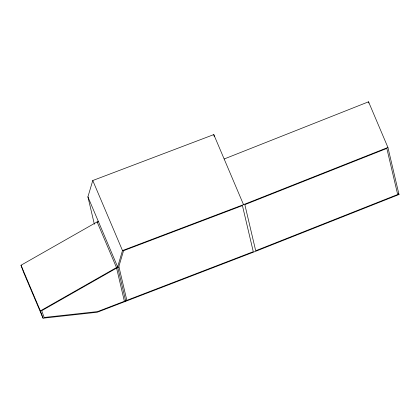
<?xml version="1.0" encoding="UTF-8"?>
<svg xmlns="http://www.w3.org/2000/svg" width="420" height="420" viewBox="0 0 420 420"><rect width="100%" height="100%" fill="white"/><g stroke="black" fill="none" stroke-linecap="round" stroke-linejoin="round"><path stroke-width="0.63" d="M94.358 224.233L87.917 196.859L92.767 180.521L213.796 134.6L243.527 204.645L387.923 147.457L368.545 101.808L224.149 158.996M92.767 180.521L122.498 250.567L117.647 266.905L125.743 301.282M387.923 147.457L399 194.518L254.604 251.706L97.251 312.244L43.045 318.192L23.672 272.543L21 265.24L98.27 221.256M43.045 318.192L40.378 310.889L117.647 266.905L87.917 196.859M116.608 268.081L41.701 310.721L44.163 317.468L97.529 311.608L253.281 251.69L242.429 205.585L123.559 250.688L118.87 266.485L126.835 300.332M116.645 268.254L118.976 266.931M122.498 250.567L243.527 204.645M398.491 193.316L399 194.518M21 265.24L40.378 310.889M368.545 101.808L368.844 103.079M213.796 134.6L214.242 136.511M97.23 222.432L97.109 221.917L116.487 267.566L124.498 301.76M386.831 148.417L244.844 204.65L255.696 250.745L397.682 194.513L386.831 148.417"/></g></svg>
